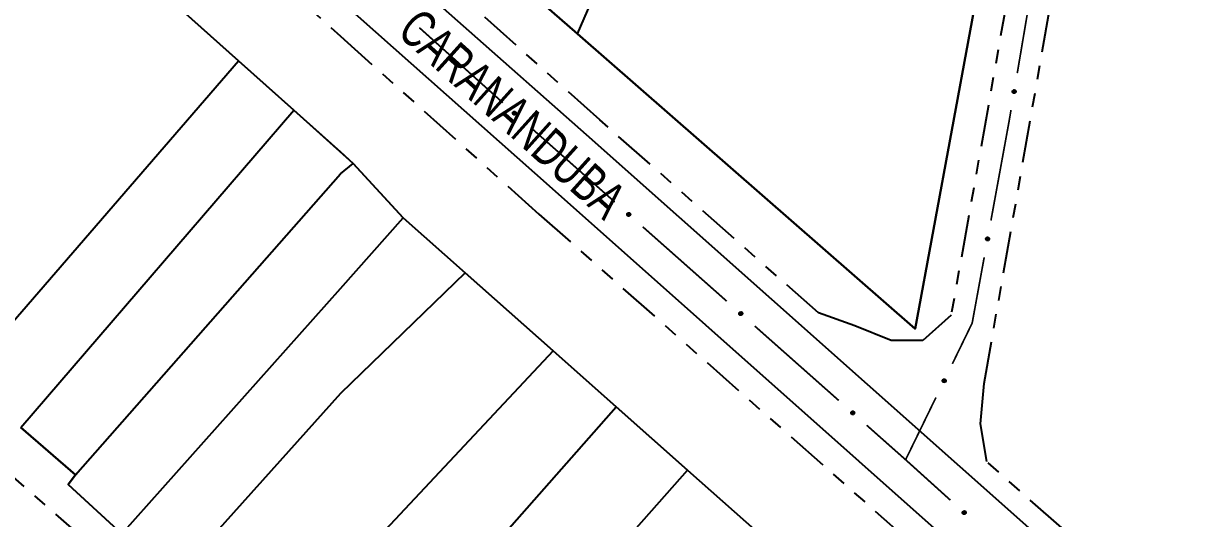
# Model space of a CAD drawing. Extents: x 209193 to 212081, y 4877574 to 4880493.
# Drawn here: x 210400.4 to 210525.7, y 4878637 to 4878690 of the extents above; entities that cross this region are included whole.
import ezdxf

# ---------------------------------------------------------------- set-up
doc = ezdxf.new("R2010")
doc.units = 0
doc.header["$LTSCALE"] = 1.5
doc.header["$MEASUREMENT"] = 0
doc.linetypes.add('TRACO_25', pattern=[8, 3, -1, 1, -1, 1, -1])
for name, color, linetype in [('CD_MALHA_LOTES', 7, 'CONTINUOUS'), ('RU-QUADRA', 210, 'CONTINUOUS'), ('SV-EIXO-ROD-ESTR', 7, 'CONTINUOUS'), ('SV-EIXO-RUA-N-PAV', 6, 'CONTINUOUS'), ('SV-FX-DOM-EST', 20, 'CONTINUOUS'), ('SV-ROD-ESTADUAIS', 20, 'CONTINUOUS'), ('SV-RUA-NAO-PAV', 7, 'CONTINUOUS'), ('SV-TXT-ROD-EST', 7, 'CONTINUOUS')]:
    doc.layers.add(name, color=color, linetype=linetype)
doc.styles.add('ARIAL', font='ARIAL.SHX')

msp = doc.modelspace()

# ---------------------------------------------------------------- linework, layer by layer
at = {"layer": 'CD_MALHA_LOTES', "linetype": 'Continuous', "flags": 128}
for points in [[(210459.63384, 4878688.874704), (210474.823723, 4878723.818217)], [(210423.376224, 4878685.981662), (210385.77, 4878719.56)], [(210505.549282, 4878710.47314), (210495.724852, 4878657.341016)], [(210459.63384, 4878688.874704), (210450.050922, 4878697.247558)], [(210495.724852, 4878657.341016), (210459.63384, 4878688.874704)], [(210394.015302, 4878652.092293), (210423.376224, 4878685.981662)], [(210429.272413, 4878680.716996), (210423.376224, 4878685.981662)], [(210400.092705, 4878646.797189), (210429.272413, 4878680.716996)], [(210435.629062, 4878674.997562), (210429.272413, 4878680.716996)], [(210405.92, 4878641.72), (210434.291561, 4878673.907113), (210435.629062, 4878674.997562)], [(210440.981898, 4878669.186587), (210435.629062, 4878674.997562)], [(210410.885387, 4878635.430639), (210434.267485, 4878661.633286), (210440.981898, 4878669.186587)], [(210440.981898, 4878669.186587), (210447.617705, 4878663.303295)], [(210447.617705, 4878663.303295), (210434.290823, 4878650.405529), (210416.335732, 4878630.442465)], [(210457.014017, 4878654.972544), (210447.617705, 4878663.303295)], [(210457.014017, 4878654.972544), (210434.290205, 4878630.705146), (210426.017166, 4878621.581983)], [(210463.766868, 4878648.986018), (210457.014017, 4878654.972544)], [(210433.565765, 4878614.67348), (210434.28973, 4878615.572215), (210463.766868, 4878648.986018)], [(210471.387185, 4878642.229323), (210463.766868, 4878648.986018)], [(210400.092705, 4878646.797189), (210405.92, 4878641.72)], [(210441.101223, 4878607.975057), (210471.387185, 4878642.229323)], [(210471.387185, 4878642.229323), (210480.135807, 4878634.472812)], [(210405.92, 4878641.72), (210405.157592, 4878640.672737)], [(210405.157592, 4878640.672737), (210410.885387, 4878635.430639)]]:
    msp.add_lwpolyline(points, dxfattribs=at)
at = {"layer": 'RU-QUADRA', "linetype": 'Continuous', "flags": 128}
for points in [[(210385.77, 4878719.56), (210423.376224, 4878685.981662), (210429.272413, 4878680.716996), (210434.291634, 4878676.235368), (210435.629062, 4878674.997562), (210440.981898, 4878669.186587), (210447.617705, 4878663.303295), (210457.014017, 4878654.972544), (210463.767668, 4878648.986921), (210471.387185, 4878642.229323), (210480.135807, 4878634.472812)], [(210450.050922, 4878697.247558), (210459.63384, 4878688.874704), (210495.724852, 4878657.341016), (210505.549282, 4878710.47314)], [(210410.885387, 4878635.430639), (210405.157592, 4878640.672737), (210405.92, 4878641.72), (210400.092705, 4878646.797189)]]:
    msp.add_lwpolyline(points, dxfattribs=at)
at = {"layer": 'SV-EIXO-ROD-ESTR', "const_width": 0.18}
for points in [[(210451.633462, 4878681.507105), (210442.706106, 4878689.525977)], [(210463.604421, 4878670.891318), (210454.620296, 4878678.846536)], [(210473.765513, 4878661.893926), (210466.59913, 4878668.239579)], [(210474.085851, 4878661.610174), (210473.765513, 4878661.893926)], [(210475.582968, 4878660.284036), (210474.085851, 4878661.610174)], [(210487.559906, 4878649.674938), (210478.577202, 4878657.631762)], [(210494.717465, 4878643.334816), (210490.55414, 4878647.022664)], [(210495.042802, 4878643.041243), (210494.717465, 4878643.334816)], [(210499.49732, 4878639.021633), (210495.042802, 4878643.041243)]]:
    msp.add_lwpolyline(points, dxfattribs=at)
at = {"layer": 'SV-EIXO-ROD-ESTR'}
for points in [[(210452.905255, 4878680.216767), (210452.856458, 4878680.213458), (210452.813843, 4878680.220591), (210452.780013, 4878680.236771), (210452.753846, 4878680.258863), (210452.729622, 4878680.28448), (210452.710897, 4878680.315696), (210452.697788, 4878680.354946), (210452.694124, 4878680.403872), (210452.704301, 4878680.447046), (210452.718389, 4878680.481062), (210452.739855, 4878680.509674), (210452.765135, 4878680.53279), (210452.798203, 4878680.551168), (210452.838108, 4878680.564064), (210452.887395, 4878680.566557), (210452.929125, 4878680.559277), (210452.961437, 4878680.542768), (210452.990064, 4878680.521006), (210453.014482, 4878680.494556), (210453.032686, 4878680.463808), (210453.045598, 4878680.423606), (210453.047414, 4878680.374928), (210453.040629, 4878680.333224), (210453.024578, 4878680.30069), (210453.002518, 4878680.272988), (210452.97712, 4878680.248379), (210452.946524, 4878680.228249), (210452.905255, 4878680.216767)], [(210465.13637, 4878669.387783), (210465.087598, 4878669.384126), (210465.044934, 4878669.390957), (210465.010989, 4878669.406895), (210464.984666, 4878669.428802), (210464.96026, 4878669.454246), (210464.941313, 4878669.485328), (210464.927926, 4878669.524483), (210464.923915, 4878669.573382), (210464.933785, 4878669.616628), (210464.94763, 4878669.650743), (210464.968892, 4878669.679506), (210464.994007, 4878669.702801), (210465.026944, 4878669.721414), (210465.066757, 4878669.734593), (210465.116024, 4878669.737437), (210465.157805, 4878669.730453), (210465.190233, 4878669.714175), (210465.219015, 4878669.692616), (210465.24362, 4878669.666341), (210465.262042, 4878669.635723), (210465.275239, 4878669.595614), (210465.277402, 4878669.54695), (210465.270913, 4878669.505199), (210465.255093, 4878669.472551), (210465.233231, 4878669.444693), (210465.208008, 4878669.419904), (210465.177557, 4878669.399558), (210465.13637, 4878669.387783)], [(210477.114647, 4878658.780227), (210477.065875, 4878658.776579), (210477.023212, 4878658.783418), (210476.98927, 4878658.799362), (210476.962951, 4878658.821273), (210476.93855, 4878658.846722), (210476.919609, 4878658.877807), (210476.906229, 4878658.916965), (210476.902226, 4878658.965864), (210476.912103, 4878659.009108), (210476.925955, 4878659.043221), (210476.947222, 4878659.071981), (210476.972341, 4878659.095271), (210477.005282, 4878659.113878), (210477.045097, 4878659.12705), (210477.094364, 4878659.129885), (210477.136144, 4878659.122894), (210477.168569, 4878659.106609), (210477.197347, 4878659.085046), (210477.221947, 4878659.058766), (210477.240364, 4878659.028145), (210477.253554, 4878658.988034), (210477.255708, 4878658.939369), (210477.249211, 4878658.89762), (210477.233386, 4878658.864974), (210477.211519, 4878658.83712), (210477.186292, 4878658.812336), (210477.155837, 4878658.791995), (210477.114647, 4878658.780227)], [(210489.091585, 4878648.171129), (210489.042813, 4878648.167481), (210489.00015, 4878648.174319), (210488.966208, 4878648.190264), (210488.939889, 4878648.212175), (210488.915487, 4878648.237624), (210488.896546, 4878648.268709), (210488.883166, 4878648.307867), (210488.879164, 4878648.356766), (210488.889041, 4878648.40001), (210488.902893, 4878648.434123), (210488.92416, 4878648.462883), (210488.949279, 4878648.486173), (210488.982219, 4878648.50478), (210489.022034, 4878648.517952), (210489.071302, 4878648.520787), (210489.113082, 4878648.513796), (210489.145507, 4878648.497511), (210489.174285, 4878648.475948), (210489.198885, 4878648.449668), (210489.217302, 4878648.419047), (210489.230492, 4878648.378936), (210489.232646, 4878648.330271), (210489.226149, 4878648.288521), (210489.210324, 4878648.255876), (210489.188456, 4878648.228022), (210489.163229, 4878648.203238), (210489.132774, 4878648.182897), (210489.091585, 4878648.171129)], [(210501.015084, 4878637.503781), (210500.96628, 4878637.500582), (210500.923682, 4878637.507813), (210500.889889, 4878637.52407), (210500.863772, 4878637.546222), (210500.839606, 4878637.571894), (210500.820952, 4878637.603153), (210500.807934, 4878637.642432), (210500.804381, 4878637.691366), (210500.814657, 4878637.734517), (210500.828822, 4878637.768501), (210500.850353, 4878637.797064), (210500.875686, 4878637.820122), (210500.908796, 4878637.838424), (210500.948731, 4878637.851229), (210500.998022, 4878637.85361), (210501.039736, 4878637.846235), (210501.07201, 4878637.829652), (210501.100588, 4878637.807824), (210501.124945, 4878637.781319), (210501.143079, 4878637.75053), (210501.155899, 4878637.710299), (210501.157604, 4878637.661617), (210501.150724, 4878637.619928), (210501.134599, 4878637.58743), (210501.112475, 4878637.559779), (210501.087021, 4878637.535228), (210501.05638, 4878637.515168), (210501.015084, 4878637.503781)]]:
    msp.add_lwpolyline(points, close=True, dxfattribs=at)
for points in [[(210452.946524, 4878680.228249), (210452.694124, 4878680.403872)], [(210452.905255, 4878680.216767), (210452.697788, 4878680.354946)], [(210452.926466, 4878680.224408), (210452.699835, 4878680.378453)], [(210452.958398, 4878680.24158), (210452.702328, 4878680.422068)], [(210452.97712, 4878680.248379), (210452.704301, 4878680.447046)], [(210452.878602, 4878680.216045), (210452.710126, 4878680.330692)], [(210452.856458, 4878680.213458), (210452.710897, 4878680.315696)], [(210452.986269, 4878680.262399), (210452.713854, 4878680.459403)], [(210453.002518, 4878680.272988), (210452.718389, 4878680.481062)], [(210452.832148, 4878680.217419), (210452.727504, 4878680.294907)], [(210452.813843, 4878680.220591), (210452.729622, 4878680.28448)], [(210453.011903, 4878680.288896), (210452.732176, 4878680.496137)], [(210453.024578, 4878680.30069), (210452.739855, 4878680.509674)], [(210453.030535, 4878680.319848), (210452.755075, 4878680.519588)], [(210453.040629, 4878680.333224), (210452.765135, 4878680.53279)], [(210453.043076, 4878680.356272), (210452.785889, 4878680.539599)], [(210453.047414, 4878680.374928), (210452.798203, 4878680.551168)], [(210453.042627, 4878680.400695), (210452.820762, 4878680.555962)], [(210453.045598, 4878680.423606), (210452.838108, 4878680.564064)], [(210453.033455, 4878680.445617), (210452.868833, 4878680.560472)], [(210453.032686, 4878680.463808), (210452.887395, 4878680.566557)], [(210453.019931, 4878680.48161), (210452.91336, 4878680.558994)], [(210453.014482, 4878680.494556), (210452.929125, 4878680.559277)], [(210465.270913, 4878669.505199), (210464.994007, 4878669.702801)], [(210465.273196, 4878669.528263), (210465.014712, 4878669.709758)], [(210465.277402, 4878669.54695), (210465.026944, 4878669.721414)], [(210465.272432, 4878669.572682), (210465.049469, 4878669.726368)], [(210465.275239, 4878669.595614), (210465.066757, 4878669.734593)], [(210465.262941, 4878669.617538), (210465.097506, 4878669.731219)], [(210465.262042, 4878669.635723), (210465.116024, 4878669.737437)], [(210465.249161, 4878669.653433), (210465.142042, 4878669.730058)], [(210465.24362, 4878669.666341), (210465.157805, 4878669.730453)], [(210465.177557, 4878669.399558), (210464.923915, 4878669.573382)], [(210465.13637, 4878669.387783), (210464.927926, 4878669.524483)], [(210465.157526, 4878669.395574), (210464.929806, 4878669.548004)], [(210465.189335, 4878669.412972), (210464.931989, 4878669.591636)], [(210465.208008, 4878669.419904), (210464.933785, 4878669.616628)], [(210465.109723, 4878669.386871), (210464.940436, 4878669.500318)], [(210465.087598, 4878669.384126), (210464.941313, 4878669.485328)], [(210465.217058, 4878669.433989), (210464.94325, 4878669.629052)], [(210465.233231, 4878669.444693), (210464.94763, 4878669.650743)], [(210465.06326, 4878669.387915), (210464.958068, 4878669.464657)], [(210465.044934, 4878669.390957), (210464.96026, 4878669.454246)], [(210465.242503, 4878669.460667), (210464.96131, 4878669.665915)], [(210465.255093, 4878669.472551), (210464.968892, 4878669.679506)], [(210465.260915, 4878669.491752), (210464.984042, 4878669.689528)], [(210477.155837, 4878658.791995), (210476.902226, 4878658.965864)], [(210477.114647, 4878658.780227), (210476.906229, 4878658.916965)], [(210477.135805, 4878658.788015), (210476.908113, 4878658.940486)], [(210477.167617, 4878658.805407), (210476.910304, 4878658.984117)], [(210477.186292, 4878658.812336), (210476.912103, 4878659.009108)], [(210477.088, 4878658.77932), (210476.918734, 4878658.892798)], [(210477.065875, 4878658.776579), (210476.919609, 4878658.877807)], [(210477.195344, 4878658.826419), (210476.92157, 4878659.021531)], [(210477.211519, 4878658.83712), (210476.925955, 4878659.043221)], [(210477.041538, 4878658.780373), (210476.93636, 4878658.857133)], [(210477.023212, 4878658.783418), (210476.93855, 4878658.846722)], [(210477.220794, 4878658.853093), (210476.939637, 4878659.058391)], [(210477.233386, 4878658.864974), (210476.947222, 4878659.071981)], [(210477.239211, 4878658.884174), (210476.962373, 4878659.082)], [(210477.249211, 4878658.89762), (210476.972341, 4878659.095271)], [(210477.251499, 4878658.920683), (210476.993047, 4878659.102224)], [(210477.255708, 4878658.939369), (210477.005282, 4878659.113878)], [(210477.250742, 4878658.965103), (210477.027807, 4878659.118828)], [(210477.253554, 4878658.988034), (210477.045097, 4878659.12705)], [(210477.241259, 4878659.00996), (210477.075845, 4878659.123671)], [(210477.240364, 4878659.028145), (210477.094364, 4878659.129885)], [(210477.227486, 4878659.045858), (210477.120381, 4878659.122502)], [(210477.221947, 4878659.058766), (210477.136144, 4878659.122894)], [(210489.163229, 4878648.203238), (210488.889041, 4878648.40001)], [(210489.172281, 4878648.217321), (210488.898508, 4878648.412433)], [(210489.188456, 4878648.228022), (210488.902893, 4878648.434123)], [(210489.197732, 4878648.243995), (210488.916575, 4878648.449293)], [(210489.210324, 4878648.255876), (210488.92416, 4878648.462883)], [(210489.216149, 4878648.275076), (210488.939311, 4878648.472902)], [(210489.226149, 4878648.288521), (210488.949279, 4878648.486173)], [(210489.228437, 4878648.311585), (210488.969985, 4878648.493126)], [(210489.232646, 4878648.330271), (210488.982219, 4878648.50478)], [(210489.22768, 4878648.356004), (210489.004745, 4878648.50973)], [(210489.230492, 4878648.378936), (210489.022034, 4878648.517952)], [(210489.218197, 4878648.400862), (210489.052783, 4878648.514573)], [(210489.217302, 4878648.419047), (210489.071302, 4878648.520787)], [(210489.204424, 4878648.43676), (210489.097319, 4878648.513403)], [(210489.198885, 4878648.449668), (210489.113082, 4878648.513796)], [(210489.132774, 4878648.182897), (210488.879164, 4878648.356766)], [(210489.091585, 4878648.171129), (210488.883166, 4878648.307867)], [(210489.112743, 4878648.178917), (210488.88505, 4878648.331388)], [(210489.144555, 4878648.196309), (210488.887241, 4878648.375019)], [(210489.064938, 4878648.170222), (210488.895672, 4878648.283699)], [(210489.042813, 4878648.167481), (210488.896546, 4878648.268709)], [(210489.018476, 4878648.171274), (210488.913298, 4878648.248035)], [(210489.00015, 4878648.174319), (210488.915487, 4878648.237624)], [(210501.05638, 4878637.515168), (210500.804381, 4878637.691366)], [(210501.015084, 4878637.503781), (210500.807934, 4878637.642432)], [(210501.036313, 4878637.511373), (210500.810034, 4878637.665935)], [(210501.068284, 4878637.528472), (210500.812627, 4878637.709544)], [(210501.087021, 4878637.535228), (210500.814657, 4878637.734517)], [(210500.98843, 4878637.503119), (210500.820216, 4878637.61815)], [(210500.96628, 4878637.500582), (210500.820952, 4878637.603153)], [(210501.096202, 4878637.549227), (210500.824238, 4878637.746853)], [(210501.112475, 4878637.559779), (210500.828822, 4878637.768501)], [(210500.941979, 4878637.504599), (210500.837512, 4878637.582325)], [(210500.923682, 4878637.507813), (210500.839606, 4878637.571894)], [(210501.121897, 4878637.575665), (210500.842644, 4878637.783544)], [(210501.134599, 4878637.58743), (210500.850353, 4878637.797064)], [(210501.1406, 4878637.606575), (210500.865596, 4878637.806943)], [(210501.150724, 4878637.619928), (210500.875686, 4878637.820122)], [(210501.153224, 4878637.64297), (210500.896455, 4878637.826883)], [(210501.157604, 4878637.661617), (210500.908796, 4878637.838424)], [(210501.152876, 4878637.687394), (210500.931366, 4878637.843167)], [(210501.155899, 4878637.710299), (210500.948731, 4878637.851229)], [(210501.143807, 4878637.732337), (210500.979447, 4878637.847567)], [(210501.143079, 4878637.75053), (210500.998022, 4878637.85361)], [(210501.130364, 4878637.76836), (210501.02397, 4878637.845987)], [(210501.124945, 4878637.781319), (210501.039736, 4878637.846235)]]:
    msp.add_lwpolyline(points, dxfattribs=at)
at = {"layer": 'SV-EIXO-RUA-N-PAV', "const_width": 0.18}
for points in [[(210508.664262, 4878696.491335), (210506.656958, 4878684.660413)], [(210505.820582, 4878679.730861), (210505.797531, 4878679.594997)], [(210505.987857, 4878680.716772), (210505.820582, 4878679.730861)], [(210505.797531, 4878679.594997), (210503.842153, 4878668.910253)], [(210503.122085, 4878664.975599), (210501.861967, 4878658.089954)], [(210501.834142, 4878657.937911), (210499.711425, 4878653.582193)], [(210501.861967, 4878658.089954), (210501.834142, 4878657.937911)], [(210497.95908, 4878649.986461), (210494.892476, 4878643.693931)], [(210494.892476, 4878643.693931), (210494.717465, 4878643.334816)]]:
    msp.add_lwpolyline(points, dxfattribs=at)
at = {"layer": 'SV-EIXO-RUA-N-PAV'}
for points in [[(210506.454972, 4878682.811834), (210506.483845, 4878682.772358), (210506.500588, 4878682.732527), (210506.504991, 4878682.695285), (210506.5003, 4878682.661362), (210506.491592, 4878682.627197), (210506.475214, 4878682.594689), (210506.449043, 4878682.562635), (210506.409647, 4878682.533393), (210506.367715, 4878682.518923), (210506.331436, 4878682.512654), (210506.295781, 4878682.515508), (210506.262733, 4878682.524523), (210506.229528, 4878682.542653), (210506.197303, 4878682.569491), (210506.168858, 4878682.609818), (210506.152711, 4878682.648981), (210506.149399, 4878682.685114), (210506.152496, 4878682.720941), (210506.161803, 4878682.755714), (210506.178065, 4878682.787532), (210506.205146, 4878682.819928), (210506.24532, 4878682.847476), (210506.284196, 4878682.864026), (210506.320273, 4878682.867845), (210506.355476, 4878682.864003), (210506.389849, 4878682.855686), (210506.423213, 4878682.840582), (210506.454972, 4878682.811834)], [(210503.616266, 4878667.064443), (210503.644626, 4878667.024597), (210503.660853, 4878666.984551), (210503.664773, 4878666.947256), (210503.659644, 4878666.913397), (210503.650495, 4878666.879347), (210503.633697, 4878666.847054), (210503.607114, 4878666.815341), (210503.567342, 4878666.786611), (210503.525227, 4878666.772685), (210503.488869, 4878666.766885), (210503.453254, 4878666.770201), (210503.420326, 4878666.779643), (210503.387358, 4878666.798201), (210503.355484, 4878666.825454), (210503.327563, 4878666.866145), (210503.311924, 4878666.905513), (210503.309079, 4878666.941686), (210503.312639, 4878666.97747), (210503.322396, 4878667.01212), (210503.339068, 4878667.043725), (210503.366566, 4878667.075768), (210503.407093, 4878667.102794), (210503.44618, 4878667.11884), (210503.482303, 4878667.122192), (210503.517454, 4878667.117894), (210503.551716, 4878667.109133), (210503.584882, 4878667.093599), (210503.616266, 4878667.064443)], [(210498.997152, 4878651.865262), (210499.013743, 4878651.819253), (210499.018595, 4878651.776319), (210499.012334, 4878651.739344), (210498.998282, 4878651.708114), (210498.980308, 4878651.677783), (210498.955439, 4878651.651201), (210498.921303, 4878651.627812), (210498.875267, 4878651.610845), (210498.830958, 4878651.608766), (210498.79438, 4878651.612964), (210498.760971, 4878651.625741), (210498.731799, 4878651.643696), (210498.705041, 4878651.670441), (210498.681676, 4878651.705267), (210498.665736, 4878651.751971), (210498.661268, 4878651.794095), (210498.668263, 4878651.829699), (210498.681321, 4878651.863205), (210498.700042, 4878651.893951), (210498.724604, 4878651.919903), (210498.759711, 4878651.943365), (210498.806016, 4878651.958488), (210498.847979, 4878651.963423), (210498.883672, 4878651.95693), (210498.916369, 4878651.943332), (210498.94701, 4878651.925674), (210498.974772, 4878651.901788), (210498.997152, 4878651.865262)]]:
    msp.add_lwpolyline(points, close=True, dxfattribs=at)
for points in [[(210506.161803, 4878682.755714), (210506.152711, 4878682.648981)], [(210506.169835, 4878682.767238), (210506.161376, 4878682.635807)], [(210506.178065, 4878682.787532), (210506.168858, 4878682.609818)], [(210506.19303, 4878682.797903), (210506.183921, 4878682.597381)], [(210506.205146, 4878682.819928), (210506.197303, 4878682.569491)], [(210506.226099, 4878682.829661), (210506.21342, 4878682.559159)], [(210506.24532, 4878682.847476), (210506.229528, 4878682.542653)], [(210506.263407, 4878682.853779), (210506.245887, 4878682.538426)], [(210506.284196, 4878682.864026), (210506.262733, 4878682.524523)], [(210506.300896, 4878682.862643), (210506.279267, 4878682.523075)], [(210506.320273, 4878682.867845), (210506.295781, 4878682.515508)], [(210506.337015, 4878682.863435), (210506.311326, 4878682.516252)], [(210506.355476, 4878682.864003), (210506.331436, 4878682.512654)], [(210506.373109, 4878682.855927), (210506.352166, 4878682.520395)], [(210506.389849, 4878682.855686), (210506.367715, 4878682.518923)], [(210506.405601, 4878682.843494), (210506.389882, 4878682.530604)], [(210506.423213, 4878682.840582), (210506.409647, 4878682.533393)], [(210506.437179, 4878682.82568), (210506.42808, 4878682.551803)], [(210506.454972, 4878682.811834), (210506.449043, 4878682.562635)], [(210506.469825, 4878682.789693), (210506.46295, 4878682.586024)], [(210506.483845, 4878682.772358), (210506.475214, 4878682.594689)], [(210506.493487, 4878682.749693), (210506.483911, 4878682.619836)], [(210506.500588, 4878682.732527), (210506.491592, 4878682.627197)], [(210503.322396, 4878667.01212), (210503.311924, 4878666.905513)], [(210503.330576, 4878667.023539), (210503.320417, 4878666.892228)], [(210503.339068, 4878667.043725), (210503.327563, 4878666.866145)], [(210503.354166, 4878667.053901), (210503.342463, 4878666.853514)], [(210503.366566, 4878667.075768), (210503.355484, 4878666.825454)], [(210503.387643, 4878667.085229), (210503.371466, 4878666.814914)], [(210503.407093, 4878667.102794), (210503.387358, 4878666.798201)], [(210503.42526, 4878667.108863), (210503.403662, 4878666.793763)], [(210503.44618, 4878667.11884), (210503.420326, 4878666.779643)], [(210503.46286, 4878667.117241), (210503.43684, 4878666.777981)], [(210503.482303, 4878667.122192), (210503.453254, 4878666.770201)], [(210503.498986, 4878667.117565), (210503.468808, 4878666.770743)], [(210503.517454, 4878667.117894), (210503.488869, 4878666.766885)], [(210503.534981, 4878667.109591), (210503.509698, 4878666.774358)], [(210503.551716, 4878667.109133), (210503.525227, 4878666.772685)], [(210503.567309, 4878667.096739), (210503.547544, 4878666.784078)], [(210503.584882, 4878667.093599), (210503.567342, 4878666.786611)], [(210503.598654, 4878667.078518), (210503.586012, 4878666.804781)], [(210503.616266, 4878667.064443), (210503.607114, 4878666.815341)], [(210503.630832, 4878667.042111), (210503.621322, 4878666.838548)], [(210503.644626, 4878667.024597), (210503.633697, 4878666.847054)], [(210503.653975, 4878667.001809), (210503.642719, 4878666.872086)], [(210503.660853, 4878666.984551), (210503.650495, 4878666.879347)], [(210498.700042, 4878651.893951), (210498.661268, 4878651.794095)], [(210498.724604, 4878651.919903), (210498.665736, 4878651.751971)], [(210498.710993, 4878651.902747), (210498.665873, 4878651.779015)], [(210498.741884, 4878651.925642), (210498.676687, 4878651.735796)], [(210498.759711, 4878651.943365), (210498.681676, 4878651.705267)], [(210498.782556, 4878651.946805), (210498.694232, 4878651.690815)], [(210498.806016, 4878651.958488), (210498.705041, 4878651.670441)], [(210498.825146, 4878651.959443), (210498.719549, 4878651.66178)], [(210498.847979, 4878651.963423), (210498.731799, 4878651.643696)], [(210498.863614, 4878651.957394), (210498.747256, 4878651.637651)], [(210498.883672, 4878651.95693), (210498.760971, 4878651.625741)], [(210498.898494, 4878651.947985), (210498.776097, 4878651.622078)], [(210498.916369, 4878651.943332), (210498.79438, 4878651.612964)], [(210498.931015, 4878651.930618), (210498.816451, 4878651.614555)], [(210498.94701, 4878651.925674), (210498.830958, 4878651.608766)], [(210498.958692, 4878651.909541), (210498.855517, 4878651.613733)], [(210498.974772, 4878651.901788), (210498.875267, 4878651.610845)], [(210498.983977, 4878651.883557), (210498.898138, 4878651.62332)], [(210498.997152, 4878651.865262), (210498.921303, 4878651.627812)], [(210499.005171, 4878651.839833), (210498.941232, 4878651.646339)], [(210499.013743, 4878651.819253), (210498.955439, 4878651.651201)], [(210499.016614, 4878651.79479), (210498.970865, 4878651.672882)], [(210499.018595, 4878651.776319), (210498.980308, 4878651.677783)]]:
    msp.add_lwpolyline(points, dxfattribs=at)
at = {"layer": 'SV-FX-DOM-EST', "linetype": 'TRACO_25'}
for points in [[(210390.808541, 4878727.583752, 11.945697), (210434.292022, 4878688.602946, 11.945697)], [(210485.388108, 4878659.037498, 13.160497), (210462.01, 4878679.68, 12.178094), (210434.292518, 4878704.40192, 12.209784)], [(210434.292022, 4878688.602946, 11.945697), (210455.49, 4878669.6, 11.945697), (210524.655814, 4878608.529118, 12.991482)], [(210652.671715, 4878511.447631, 13.963322), (210629.74, 4878531.74, 15.178122), (210538.41, 4878612.22, 13.160497), (210503.390567, 4878643.141609, 13.160497)]]:
    msp.add_polyline3d(points, dxfattribs=at)
at = {"layer": 'SV-ROD-ESTADUAIS', "linetype": 'Continuous'}
for points in [[(210977.638178, 4878207.088424, 12.807742), (210964.657284, 4878225.343233, 13.220931), (210924.500065, 4878266.714388, 13.161904), (210836.82, 4878344.79, 13.678107), (210788.21, 4878387.86, 13.963322), (210780.689546, 4878394.519993, 14.090083), (210733.41, 4878436.39, 14.090083), (210628.37, 4878529.46, 15.505589), (210529.57, 4878617.02, 13.297822), (210513.753954, 4878631.009833, 13.297822), (210510.470445, 4878633.768298, 13.297822), (210460.57, 4878678.06, 12.273165), (210434.292421, 4878701.335698, 12.230911)], [(211100.78998, 4877916.427847, 6.826342), (211088.952449, 4877944.445363, 6.826342), (211087.115851, 4877948.547669, 6.826342), (211045.498875, 4878046.957449, 11.804284), (211012.342478, 4878125.340011, 12.650337), (210998.064006, 4878158.281085, 12.620824), (210982.125531, 4878188.942061, 12.679851), (210959.547372, 4878221.593052, 13.004499), (210920.21008, 4878261.574164, 13.171742), (210831.69, 4878340.34, 13.678107), (210783.44, 4878383.16, 13.847123), (210770.842606, 4878394.291132, 13.847123), (210730.86, 4878429.62, 14.1429), (210623.98, 4878524.27, 15.421082), (210525.6, 4878611.44, 13.128807), (210509.12559, 4878625.984271, 13.128807), (210506.147781, 4878628.586299, 13.128807), (210456.95, 4878672.3, 12.104149), (210434.29214, 4878692.384671, 12.104149)]]:
    msp.add_polyline3d(points, dxfattribs=at)
at = {"layer": 'SV-RUA-NAO-PAV', "linetype": 'TRACO_25'}
for points in [[(210434.295263, 4878791.893964, 10.942166), (210442.14, 4878787.27, 10.942166), (210467.45, 4878773.35, 10.878785), (210486.14, 4878763, 10.762588), (210511.7, 4878751.58, 10.487937), (210513.654642, 4878750.525901, 10.487937), (210514.67724, 4878748.480704, 10.487937), (210514.882955, 4878745.322794, 10.509064), (210514.05, 4878740.33, 10.139342), (210499.58, 4878658.78, 11.544285), (210496.57, 4878656.1, 11.723864), (210493.17, 4878656.09, 12.146403), (210489.3, 4878657.66, 12.220347), (210485.388108, 4878659.037498, 12.241474)], [(210503.390567, 4878643.141609, 12.526689), (210502.74, 4878647.17, 12.093586), (210503.12, 4878651.5, 12.051332), (210517.02, 4878730.78, 10.53019)], [(210434.289581, 4878610.827993, 11.50203), (210352.47, 4878682.5, 11.50203)]]:
    msp.add_polyline3d(points, dxfattribs=at)

# ---------------------------------------------------------------- texts
at = {"layer": 'SV-TXT-ROD-EST', "style": 'ARIAL', "width": 0.7}
msp.add_text('CARANANDUBA', height=4, rotation=318, dxfattribs=at).set_placement((210440.192616, 4878688.886442))

doc.saveas('drawing.dxf')
